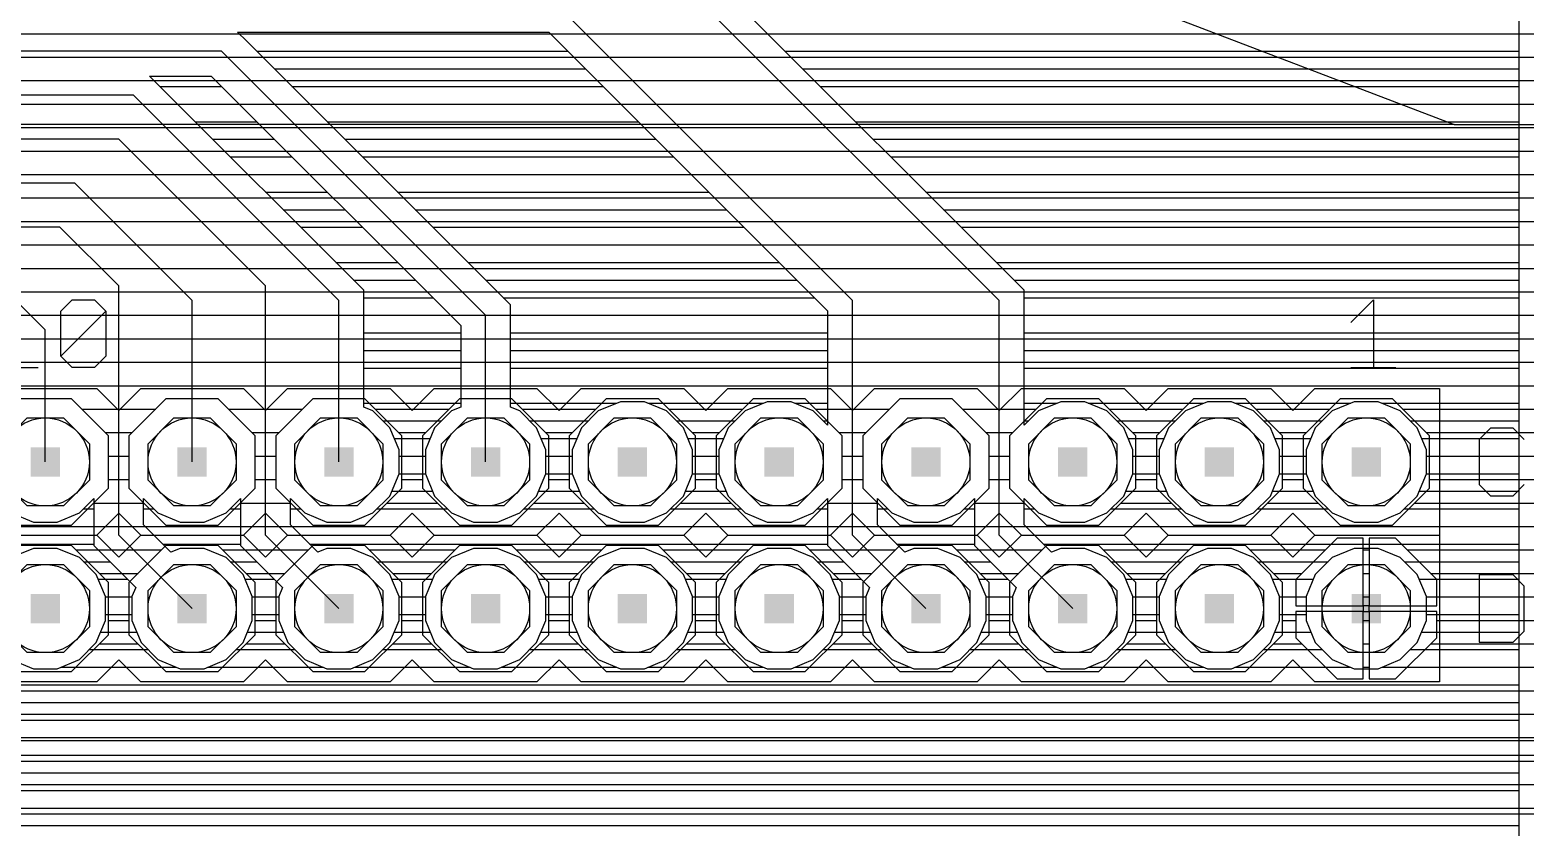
# Model space of a CAD drawing. Extents: x -0.45 to 6.54, y 0 to 7.98.
# Drawn here: x 2.85 to 3.868, y 5.891 to 6.435 of the extents above; entities that cross this region are included whole.
import ezdxf

# ---------------------------------------------------------------- set-up
doc = ezdxf.new("R2010")
doc.units = 0
for name, color, linetype in [('1', 22, 'CONTINUOUS'), ('16', 175, 'CONTINUOUS'), ('17', 4, 'CONTINUOUS'), ('2', 3, 'CONTINUOUS'), ('21', 253, 'CONTINUOUS'), ('51', 253, 'CONTINUOUS')]:
    doc.layers.add(name, color=color, linetype=linetype)

# ---------------------------------------------------------------- blocks, each defined once
blk = doc.blocks.new('RECT')
blk.add_solid([(-0.5, -0.5), (0.5, -0.5), (-0.5, 0.5), (0.5, 0.5)])
blk = doc.blocks.new('OCTAGONP')
blk.add_lwpolyline([(-0.5, -0.207107), (-0.5, 0.207107), (-0.207107, 0.5), (0.207107, 0.5), (0.5, 0.207107), (0.5, -0.207107), (0.207107, -0.5), (-0.207107, -0.5)], close=True)
blk = doc.blocks.new('ROUNDP')
blk.add_circle((0, 0), 0.5)

msp = doc.modelspace()

# ---------------------------------------------------------------- linework, layer by layer
at = {"layer": '1'}
for p, q in [((3.52, 6.484882), (3.82, 6.37)), ((3.82, 6.37), (2.11, 6.37)), ((3.82, 6.37), (4.02, 6.37)), ((1.998, 5.95), (4.09, 5.95)), ((1.988, 5.94), (4.1, 5.94)), ((1.968, 5.92), (4.12, 5.92)), ((1.948, 5.9), (4.14, 5.9))]:
    msp.add_line(p, q, dxfattribs=at)
at = {"layer": '16'}
for p, q in [((0.333, 6.432), (6.362, 6.432)), ((0.333, 6.416), (6.362, 6.416)), ((0.330269, 6.4), (6.362, 6.4)), ((0.325982, 6.384), (6.362, 6.384)), ((0.316747, 6.368), (6.362, 6.368)), ((0.303914, 6.352), (6.362, 6.352)), ((0.284012, 6.336), (6.362, 6.336)), ((0.018, 6.32), (6.362, 6.32)), ((0.018, 6.304), (6.362, 6.304)), ((0.018, 6.288), (6.362, 6.288)), ((0.018, 6.272), (6.362, 6.272)), ((0.018, 6.256), (6.362, 6.256)), ((0.018, 6.24), (6.362, 6.24)), ((0.985809, 6.224), (6.362, 6.224)), ((1.842305, 6.208), (6.362, 6.208)), ((1.8485, 6.192), (6.362, 6.192)), ((2.877811, 6.183), (2.842189, 6.183)), ((2.903, 6.157811), (2.877811, 6.183)), ((2.884811, 6.176), (2.935189, 6.176)), ((2.942189, 6.183), (2.917, 6.157811)), ((2.977811, 6.183), (2.942189, 6.183)), ((3.003, 6.157811), (2.977811, 6.183)), ((2.984811, 6.176), (3.035189, 6.176)), ((3.042189, 6.183), (3.017, 6.157811)), ((3.077811, 6.183), (3.042189, 6.183)), ((3.103, 6.157811), (3.077811, 6.183)), ((3.084811, 6.176), (3.135189, 6.176)), ((3.142189, 6.183), (3.117, 6.157811)), ((3.177811, 6.183), (3.142189, 6.183)), ((3.203, 6.157811), (3.177811, 6.183)), ((3.184811, 6.176), (3.235189, 6.176)), ((3.242189, 6.183), (3.217, 6.157811)), ((3.277811, 6.183), (3.242189, 6.183)), ((3.303, 6.157811), (3.277811, 6.183)), ((3.284811, 6.176), (3.335189, 6.176)), ((3.342189, 6.183), (3.317, 6.157811)), ((3.377811, 6.183), (3.342189, 6.183)), ((3.403, 6.157811), (3.377811, 6.183)), ((3.384811, 6.176), (3.435189, 6.176)), ((3.442189, 6.183), (3.417, 6.157811)), ((3.477811, 6.183), (3.442189, 6.183)), ((3.503, 6.157811), (3.477811, 6.183)), ((3.484811, 6.176), (3.535189, 6.176)), ((3.542189, 6.183), (3.517, 6.157811)), ((3.577811, 6.183), (3.542189, 6.183)), ((3.603, 6.157811), (3.577811, 6.183)), ((3.584811, 6.176), (3.635189, 6.176)), ((3.642189, 6.183), (3.617, 6.157811)), ((3.677811, 6.183), (3.642189, 6.183)), ((3.703, 6.157811), (3.677811, 6.183)), ((3.684811, 6.176), (3.735189, 6.176)), ((3.742189, 6.183), (3.717, 6.157811)), ((3.777811, 6.183), (3.742189, 6.183)), ((3.803, 6.157811), (3.777811, 6.183)), ((3.784811, 6.176), (5.335189, 6.176)), ((2.900811, 6.16), (2.919189, 6.16)), ((2.903, 6.122189), (2.903, 6.157811)), ((2.917, 6.157811), (2.917, 6.122189)), ((3.000811, 6.16), (3.019189, 6.16)), ((3.003, 6.122189), (3.003, 6.157811)), ((3.017, 6.157811), (3.017, 6.122189)), ((3.100811, 6.16), (3.119189, 6.16)), ((3.103, 6.122189), (3.103, 6.157811)), ((3.117, 6.157811), (3.117, 6.122189)), ((3.200811, 6.16), (3.219189, 6.16)), ((3.203, 6.122189), (3.203, 6.157811)), ((3.217, 6.157811), (3.217, 6.122189)), ((3.300811, 6.16), (3.319189, 6.16)), ((3.303, 6.122189), (3.303, 6.157811)), ((3.317, 6.157811), (3.317, 6.122189)), ((3.400811, 6.16), (3.419189, 6.16)), ((3.403, 6.122189), (3.403, 6.157811)), ((3.417, 6.157811), (3.417, 6.122189)), ((3.500811, 6.16), (3.519189, 6.16)), ((3.503, 6.122189), (3.503, 6.157811)), ((3.517, 6.157811), (3.517, 6.122189)), ((3.600811, 6.16), (3.619189, 6.16)), ((3.603, 6.122189), (3.603, 6.157811)), ((3.617, 6.157811), (3.617, 6.122189)), ((3.700811, 6.16), (3.719189, 6.16)), ((3.703, 6.122189), (3.703, 6.157811)), ((3.717, 6.157811), (3.717, 6.122189)), ((3.800811, 6.16), (5.319189, 6.16)), ((3.803, 6.122189), (3.803, 6.157811)), ((2.903, 6.144), (2.917, 6.144)), ((3.003, 6.144), (3.017, 6.144)), ((3.103, 6.144), (3.117, 6.144)), ((3.203, 6.144), (3.217, 6.144)), ((3.303, 6.144), (3.317, 6.144)), ((3.403, 6.144), (3.417, 6.144)), ((3.503, 6.144), (3.517, 6.144)), ((3.603, 6.144), (3.617, 6.144)), ((3.703, 6.144), (3.717, 6.144)), ((3.803, 6.144), (5.317, 6.144)), ((2.903, 6.128), (2.917, 6.128)), ((3.003, 6.128), (3.017, 6.128)), ((3.103, 6.128), (3.117, 6.128)), ((3.203, 6.128), (3.217, 6.128)), ((3.303, 6.128), (3.317, 6.128)), ((3.403, 6.128), (3.417, 6.128)), ((3.503, 6.128), (3.517, 6.128)), ((3.603, 6.128), (3.617, 6.128)), ((3.703, 6.128), (3.717, 6.128)), ((3.803, 6.128), (5.317, 6.128)), ((2.877811, 6.097), (2.903, 6.122189)), ((2.917, 6.122189), (2.942189, 6.097)), ((2.977811, 6.097), (3.003, 6.122189)), ((3.017, 6.122189), (3.042189, 6.097)), ((3.077811, 6.097), (3.103, 6.122189)), ((3.117, 6.122189), (3.142189, 6.097)), ((3.177811, 6.097), (3.203, 6.122189)), ((3.217, 6.122189), (3.242189, 6.097)), ((3.277811, 6.097), (3.303, 6.122189)), ((3.317, 6.122189), (3.342189, 6.097)), ((3.377811, 6.097), (3.403, 6.122189)), ((3.417, 6.122189), (3.442189, 6.097)), ((3.477811, 6.097), (3.503, 6.122189)), ((3.517, 6.122189), (3.542189, 6.097)), ((3.577811, 6.097), (3.603, 6.122189)), ((3.617, 6.122189), (3.642189, 6.097)), ((3.677811, 6.097), (3.703, 6.122189)), ((3.717, 6.122189), (3.742189, 6.097)), ((3.777811, 6.097), (3.803, 6.122189)), ((2.892811, 6.112), (2.927189, 6.112)), ((2.992811, 6.112), (3.027189, 6.112)), ((3.092811, 6.112), (3.127189, 6.112)), ((3.192811, 6.112), (3.227189, 6.112)), ((3.292811, 6.112), (3.327189, 6.112)), ((3.392811, 6.112), (3.427189, 6.112)), ((3.492811, 6.112), (3.527189, 6.112)), ((3.592811, 6.112), (3.627189, 6.112)), ((3.692811, 6.112), (3.727189, 6.112)), ((3.792811, 6.112), (5.327189, 6.112)), ((1.0829, 6.096), (6.362, 6.096)), ((2.842189, 6.097), (2.877811, 6.097)), ((2.942189, 6.097), (2.977811, 6.097)), ((3.042189, 6.097), (3.077811, 6.097)), ((3.142189, 6.097), (3.177811, 6.097)), ((3.242189, 6.097), (3.277811, 6.097)), ((3.342189, 6.097), (3.377811, 6.097)), ((3.442189, 6.097), (3.477811, 6.097)), ((3.542189, 6.097), (3.577811, 6.097)), ((3.642189, 6.097), (3.677811, 6.097)), ((3.742189, 6.097), (3.777811, 6.097)), ((2.877811, 6.083), (2.842189, 6.083)), ((2.903, 6.057811), (2.877811, 6.083)), ((2.942189, 6.083), (2.917, 6.057811)), ((2.977811, 6.083), (2.942189, 6.083)), ((3.003, 6.057811), (2.977811, 6.083)), ((3.042189, 6.083), (3.017, 6.057811)), ((3.077811, 6.083), (3.042189, 6.083)), ((3.103, 6.057811), (3.077811, 6.083)), ((3.142189, 6.083), (3.117, 6.057811)), ((3.177811, 6.083), (3.142189, 6.083)), ((3.203, 6.057811), (3.177811, 6.083)), ((3.242189, 6.083), (3.217, 6.057811)), ((3.277811, 6.083), (3.242189, 6.083)), ((3.303, 6.057811), (3.277811, 6.083)), ((3.342189, 6.083), (3.317, 6.057811)), ((3.377811, 6.083), (3.342189, 6.083)), ((3.403, 6.057811), (3.377811, 6.083)), ((3.442189, 6.083), (3.417, 6.057811)), ((3.477811, 6.083), (3.442189, 6.083)), ((3.503, 6.057811), (3.477811, 6.083)), ((3.542189, 6.083), (3.517, 6.057811)), ((3.577811, 6.083), (3.542189, 6.083)), ((3.603, 6.057811), (3.577811, 6.083)), ((3.642189, 6.083), (3.617, 6.057811)), ((3.677811, 6.083), (3.642189, 6.083)), ((3.703, 6.057811), (3.677811, 6.083)), ((3.740118, 6.088), (3.712, 6.059882)), ((3.758, 6.088), (3.740118, 6.088)), ((3.758, 6.042001), (3.758, 6.088)), ((3.762, 6.088), (3.762, 6.042001)), ((3.779882, 6.088), (3.762, 6.088)), ((3.808, 6.059882), (3.779882, 6.088)), ((2.880811, 6.08), (2.939189, 6.08)), ((2.980811, 6.08), (3.039189, 6.08)), ((3.080811, 6.08), (3.139189, 6.08)), ((3.180811, 6.08), (3.239189, 6.08)), ((3.280811, 6.08), (3.339189, 6.08)), ((3.380811, 6.08), (3.439189, 6.08)), ((3.480811, 6.08), (3.539189, 6.08)), ((3.580811, 6.08), (3.639189, 6.08)), ((3.680811, 6.08), (3.732118, 6.08)), ((3.758, 6.08), (3.762, 6.08)), ((3.787882, 6.08), (5.339189, 6.08)), ((2.896811, 6.064), (2.923189, 6.064)), ((2.996811, 6.064), (3.023189, 6.064)), ((3.096811, 6.064), (3.123189, 6.064)), ((3.196811, 6.064), (3.223189, 6.064)), ((3.296811, 6.064), (3.323189, 6.064)), ((3.396811, 6.064), (3.423189, 6.064)), ((3.496811, 6.064), (3.523189, 6.064)), ((3.596811, 6.064), (3.623189, 6.064)), ((3.696811, 6.064), (3.716118, 6.064)), ((3.758, 6.064), (3.762, 6.064)), ((3.803882, 6.064), (5.323189, 6.064)), ((2.903, 6.022189), (2.903, 6.057811)), ((2.917, 6.057811), (2.917, 6.022189)), ((3.003, 6.022189), (3.003, 6.057811)), ((3.017, 6.057811), (3.017, 6.022189)), ((3.103, 6.022189), (3.103, 6.057811)), ((3.117, 6.057811), (3.117, 6.022189)), ((3.203, 6.022189), (3.203, 6.057811)), ((3.217, 6.057811), (3.217, 6.022189)), ((3.303, 6.022189), (3.303, 6.057811)), ((3.317, 6.057811), (3.317, 6.022189)), ((3.403, 6.022189), (3.403, 6.057811)), ((3.417, 6.057811), (3.417, 6.022189)), ((3.503, 6.022189), (3.503, 6.057811)), ((3.517, 6.057811), (3.517, 6.022189)), ((3.603, 6.022189), (3.603, 6.057811)), ((3.617, 6.057811), (3.617, 6.022189)), ((3.703, 6.022189), (3.703, 6.057811)), ((3.712, 6.059882), (3.712, 6.042)), ((3.808, 6.042), (3.808, 6.059882)), ((2.903, 6.048), (2.917, 6.048)), ((3.003, 6.048), (3.017, 6.048)), ((3.103, 6.048), (3.117, 6.048)), ((3.203, 6.048), (3.217, 6.048)), ((3.303, 6.048), (3.317, 6.048)), ((3.403, 6.048), (3.417, 6.048)), ((3.503, 6.048), (3.517, 6.048)), ((3.603, 6.048), (3.617, 6.048)), ((3.703, 6.048), (3.712, 6.048)), ((3.712, 6.042), (3.757999, 6.042)), ((3.757999, 6.042), (3.757999, 6.038)), ((3.758, 6.048), (3.762, 6.048)), ((3.762, 6.042001), (3.758, 6.042001)), ((3.762001, 6.038), (3.762001, 6.042)), ((3.762001, 6.042), (3.808, 6.042)), ((3.808, 6.048), (5.317, 6.048)), ((2.903, 6.032), (2.917, 6.032)), ((3.003, 6.032), (3.017, 6.032)), ((3.103, 6.032), (3.117, 6.032)), ((3.203, 6.032), (3.217, 6.032)), ((3.303, 6.032), (3.317, 6.032)), ((3.403, 6.032), (3.417, 6.032)), ((3.503, 6.032), (3.517, 6.032)), ((3.603, 6.032), (3.617, 6.032)), ((3.703, 6.032), (3.712, 6.032)), ((3.757999, 6.038), (3.712, 6.038)), ((3.712, 6.038), (3.712, 6.020118)), ((3.758, 5.992), (3.758, 6.037999)), ((3.758, 6.037999), (3.762, 6.037999)), ((3.758, 6.032), (3.762, 6.032)), ((3.762, 6.037999), (3.762, 5.992)), ((3.808, 6.038), (3.762001, 6.038)), ((3.808, 6.020118), (3.808, 6.038)), ((3.808, 6.032), (5.317, 6.032)), ((2.877811, 5.997), (2.903, 6.022189)), ((2.917, 6.022189), (2.942189, 5.997)), ((2.977811, 5.997), (3.003, 6.022189)), ((3.017, 6.022189), (3.042189, 5.997)), ((3.077811, 5.997), (3.103, 6.022189)), ((3.117, 6.022189), (3.142189, 5.997)), ((3.177811, 5.997), (3.203, 6.022189)), ((3.217, 6.022189), (3.242189, 5.997)), ((3.277811, 5.997), (3.303, 6.022189)), ((3.317, 6.022189), (3.342189, 5.997)), ((3.377811, 5.997), (3.403, 6.022189)), ((3.417, 6.022189), (3.442189, 5.997)), ((3.477811, 5.997), (3.503, 6.022189)), ((3.517, 6.022189), (3.542189, 5.997)), ((3.577811, 5.997), (3.603, 6.022189)), ((3.617, 6.022189), (3.642189, 5.997)), ((3.677811, 5.997), (3.703, 6.022189)), ((2.896811, 6.016), (2.923189, 6.016)), ((2.996811, 6.016), (3.023189, 6.016)), ((3.096811, 6.016), (3.123189, 6.016)), ((3.196811, 6.016), (3.223189, 6.016)), ((3.296811, 6.016), (3.323189, 6.016)), ((3.396811, 6.016), (3.423189, 6.016)), ((3.496811, 6.016), (3.523189, 6.016)), ((3.596811, 6.016), (3.623189, 6.016)), ((3.696811, 6.016), (3.716118, 6.016)), ((3.712, 6.020118), (3.740118, 5.992)), ((3.758, 6.016), (3.762, 6.016)), ((3.779882, 5.992), (3.808, 6.020118)), ((3.803882, 6.016), (5.323189, 6.016)), ((2.842189, 5.997), (2.877811, 5.997)), ((2.880811, 6), (2.939189, 6)), ((2.942189, 5.997), (2.977811, 5.997)), ((2.980811, 6), (3.039189, 6)), ((3.042189, 5.997), (3.077811, 5.997)), ((3.080811, 6), (3.139189, 6)), ((3.142189, 5.997), (3.177811, 5.997)), ((3.180811, 6), (3.239189, 6)), ((3.242189, 5.997), (3.277811, 5.997)), ((3.280811, 6), (3.339189, 6)), ((3.342189, 5.997), (3.377811, 5.997)), ((3.380811, 6), (3.439189, 6)), ((3.442189, 5.997), (3.477811, 5.997)), ((3.480811, 6), (3.539189, 6)), ((3.542189, 5.997), (3.577811, 5.997)), ((3.580811, 6), (3.639189, 6)), ((3.642189, 5.997), (3.677811, 5.997)), ((3.680811, 6), (3.732118, 6)), ((3.740118, 5.992), (3.758, 5.992)), ((3.758, 6), (3.762, 6)), ((3.762, 5.992), (3.779882, 5.992)), ((3.787882, 6), (5.339189, 6)), ((0.018, 5.984), (6.362, 5.984)), ((0.018, 5.968), (6.362, 5.968)), ((0.018, 5.952), (6.362, 5.952)), ((0.018, 5.936), (6.362, 5.936)), ((0.018, 5.92), (6.362, 5.92)), ((0.018, 5.904), (6.362, 5.904))]:
    msp.add_line(p, q, dxfattribs=at)
at = {"layer": '2'}
for p, q in [((3.864, 7.59923), (3.864, 4.760769)), ((3.51, 6.25), (3.28, 6.48)), ((3.527, 6.257042), (3.297, 6.487042)), ((3.41, 6.25), (3.21, 6.45)), ((2.997, 6.427042), (2.991041, 6.433)), ((2.991041, 6.433), (3.202958, 6.433)), ((2.992041, 6.432), (3.203958, 6.432)), ((3.202958, 6.433), (3.393, 6.242958)), ((3.352041, 6.432), (3.864, 6.432)), ((2.98, 6.42), (1.42, 6.42)), ((3.16, 6.24), (2.98, 6.42)), ((3.177, 6.247042), (2.997, 6.427042)), ((3.004041, 6.42), (3.215958, 6.42)), ((3.364041, 6.42), (3.864, 6.42)), ((3.016041, 6.408), (3.227958, 6.408)), ((3.376041, 6.408), (3.864, 6.408)), ((2.937, 6.397042), (2.931041, 6.403)), ((2.931041, 6.403), (2.972958, 6.403)), ((2.972958, 6.403), (3.143, 6.232958)), ((2.92, 6.39), (1.44, 6.39)), ((3.06, 6.25), (2.92, 6.39)), ((3.077, 6.257042), (2.937, 6.397042)), ((2.938041, 6.396), (2.979958, 6.396)), ((3.028041, 6.396), (3.239958, 6.396)), ((3.388041, 6.396), (3.864, 6.396)), ((2.950041, 6.384), (2.991958, 6.384)), ((3.040041, 6.384), (3.251958, 6.384)), ((3.400041, 6.384), (3.864, 6.384)), ((2.962041, 6.372), (3.003958, 6.372)), ((3.052041, 6.372), (3.263958, 6.372)), ((3.412041, 6.372), (3.864, 6.372)), ((2.91, 6.36), (1.46, 6.36)), ((3.01, 6.26), (2.91, 6.36)), ((2.974041, 6.36), (3.015958, 6.36)), ((3.064041, 6.36), (3.275958, 6.36)), ((3.424041, 6.36), (3.864, 6.36)), ((2.986041, 6.348), (3.027958, 6.348)), ((3.076041, 6.348), (3.287958, 6.348)), ((3.436041, 6.348), (3.864, 6.348)), ((2.88, 6.33), (1.48, 6.33)), ((2.96, 6.25), (2.88, 6.33)), ((2.998041, 6.336), (3.039958, 6.336)), ((3.088041, 6.336), (3.299958, 6.336)), ((3.448041, 6.336), (3.864, 6.336)), ((3.010041, 6.324), (3.051958, 6.324)), ((3.100041, 6.324), (3.311958, 6.324)), ((3.460041, 6.324), (3.864, 6.324)), ((3.022041, 6.312), (3.063958, 6.312)), ((3.112041, 6.312), (3.323958, 6.312)), ((3.472041, 6.312), (3.864, 6.312)), ((2.87, 6.3), (1.49, 6.3)), ((2.91, 6.26), (2.87, 6.3)), ((3.034041, 6.3), (3.075958, 6.3)), ((3.124041, 6.3), (3.335958, 6.3)), ((3.484041, 6.3), (3.864, 6.3)), ((3.046041, 6.288), (3.087958, 6.288)), ((3.136041, 6.288), (3.347958, 6.288)), ((3.496041, 6.288), (3.864, 6.288)), ((3.058041, 6.276), (3.099958, 6.276)), ((3.148041, 6.276), (3.359958, 6.276)), ((3.508041, 6.276), (3.864, 6.276)), ((2.86, 6.23), (2.82, 6.27)), ((2.91, 6.09), (2.91, 6.26)), ((3.01, 6.09), (3.01, 6.26)), ((3.070041, 6.264), (3.111958, 6.264)), ((3.077, 6.177336), (3.077, 6.257042)), ((3.160041, 6.264), (3.371958, 6.264)), ((3.520041, 6.264), (3.864, 6.264)), ((3.527, 6.164982), (3.527, 6.257042)), ((2.96, 6.14), (2.96, 6.25)), ((3.06, 6.14), (3.06, 6.25)), ((3.077, 6.252), (3.123958, 6.252)), ((3.172041, 6.252), (3.383958, 6.252)), ((3.177, 6.177336), (3.177, 6.247042)), ((3.41, 6.09), (3.41, 6.25)), ((3.51, 6.09), (3.51, 6.25)), ((3.527, 6.252), (3.864, 6.252)), ((3.077, 6.24), (3.135958, 6.24)), ((3.16, 6.14), (3.16, 6.24)), ((3.177, 6.24), (3.393, 6.24)), ((3.393, 6.242958), (3.393, 6.164982)), ((3.527, 6.24), (3.864, 6.24)), ((2.86, 6.14), (2.86, 6.23)), ((3.077, 6.228), (3.143, 6.228)), ((3.143, 6.232958), (3.143, 6.177336)), ((3.177, 6.228), (3.393, 6.228)), ((3.527, 6.228), (3.864, 6.228)), ((3.077, 6.216), (3.143, 6.216)), ((3.177, 6.216), (3.393, 6.216)), ((3.527, 6.216), (3.864, 6.216)), ((3.077, 6.204), (3.143, 6.204)), ((3.177, 6.204), (3.393, 6.204)), ((3.527, 6.204), (3.864, 6.204)), ((3.077, 6.192), (3.143, 6.192)), ((3.177, 6.192), (3.393, 6.192)), ((3.527, 6.192), (3.864, 6.192)), ((3.077, 6.18), (3.143, 6.18)), ((3.083225, 6.174758), (3.077, 6.177336)), ((3.094758, 6.163225), (3.083225, 6.174758)), ((3.136775, 6.174758), (3.125242, 6.163225)), ((3.143, 6.177336), (3.136775, 6.174758)), ((3.177, 6.18), (3.249431, 6.18)), ((3.183225, 6.174758), (3.177, 6.177336)), ((3.194758, 6.163225), (3.183225, 6.174758)), ((3.236775, 6.174758), (3.225242, 6.163225)), ((3.251844, 6.181), (3.236775, 6.174758)), ((3.268155, 6.181), (3.251844, 6.181)), ((3.283225, 6.174758), (3.268155, 6.181)), ((3.270569, 6.18), (3.349431, 6.18)), ((3.294758, 6.163225), (3.283225, 6.174758)), ((3.336775, 6.174758), (3.325242, 6.163225)), ((3.351844, 6.181), (3.336775, 6.174758)), ((3.368155, 6.181), (3.351844, 6.181)), ((3.383225, 6.174758), (3.368155, 6.181)), ((3.370569, 6.18), (3.393, 6.18)), ((3.393, 6.164982), (3.383225, 6.174758)), ((3.527, 6.18), (3.549431, 6.18)), ((3.536775, 6.174758), (3.527, 6.164982)), ((3.551844, 6.181), (3.536775, 6.174758)), ((3.568155, 6.181), (3.551844, 6.181)), ((3.583225, 6.174758), (3.568155, 6.181)), ((3.570569, 6.18), (3.649431, 6.18)), ((3.594758, 6.163225), (3.583225, 6.174758)), ((3.636775, 6.174758), (3.625242, 6.163225)), ((3.651844, 6.181), (3.636775, 6.174758)), ((3.668155, 6.181), (3.651844, 6.181)), ((3.683225, 6.174758), (3.668155, 6.181)), ((3.670569, 6.18), (3.749431, 6.18)), ((3.694758, 6.163225), (3.683225, 6.174758)), ((3.736775, 6.174758), (3.725242, 6.163225)), ((3.751844, 6.181), (3.736775, 6.174758)), ((3.768155, 6.181), (3.751844, 6.181)), ((3.783225, 6.174758), (3.768155, 6.181)), ((3.770569, 6.18), (3.864, 6.18)), ((3.794758, 6.163225), (3.783225, 6.174758)), ((3.089983, 6.168), (3.130017, 6.168)), ((3.189983, 6.168), (3.230017, 6.168)), ((3.289983, 6.168), (3.330017, 6.168)), ((3.389983, 6.168), (3.393, 6.168)), ((3.527, 6.168), (3.530017, 6.168)), ((3.589983, 6.168), (3.630017, 6.168)), ((3.689983, 6.168), (3.730017, 6.168)), ((3.789983, 6.168), (3.864, 6.168)), ((3.101, 6.148155), (3.094758, 6.163225)), ((3.097751, 6.156), (3.122249, 6.156)), ((3.125242, 6.163225), (3.119, 6.148155)), ((3.201, 6.148155), (3.194758, 6.163225)), ((3.197751, 6.156), (3.222249, 6.156)), ((3.225242, 6.163225), (3.219, 6.148155)), ((3.301, 6.148155), (3.294758, 6.163225)), ((3.297751, 6.156), (3.322249, 6.156)), ((3.325242, 6.163225), (3.319, 6.148155)), ((3.601, 6.148155), (3.594758, 6.163225)), ((3.597751, 6.156), (3.622249, 6.156)), ((3.625242, 6.163225), (3.619, 6.148155)), ((3.701, 6.148155), (3.694758, 6.163225)), ((3.697751, 6.156), (3.722249, 6.156)), ((3.725242, 6.163225), (3.719, 6.148155)), ((3.801, 6.148155), (3.794758, 6.163225)), ((3.797751, 6.156), (3.864, 6.156)), ((3.101, 6.131844), (3.101, 6.148155)), ((3.101, 6.144), (3.119, 6.144)), ((3.119, 6.148155), (3.119, 6.131844)), ((3.201, 6.131844), (3.201, 6.148155)), ((3.201, 6.144), (3.219, 6.144)), ((3.219, 6.148155), (3.219, 6.131844)), ((3.301, 6.131844), (3.301, 6.148155)), ((3.301, 6.144), (3.319, 6.144)), ((3.319, 6.148155), (3.319, 6.131844)), ((3.601, 6.131844), (3.601, 6.148155)), ((3.601, 6.144), (3.619, 6.144)), ((3.619, 6.148155), (3.619, 6.131844)), ((3.701, 6.131844), (3.701, 6.148155)), ((3.701, 6.144), (3.719, 6.144)), ((3.719, 6.148155), (3.719, 6.131844)), ((3.801, 6.131844), (3.801, 6.148155)), ((3.801, 6.144), (3.864, 6.144)), ((3.094758, 6.116775), (3.101, 6.131844)), ((3.101, 6.132), (3.119, 6.132)), ((3.119, 6.131844), (3.125242, 6.116775)), ((3.194758, 6.116775), (3.201, 6.131844)), ((3.201, 6.132), (3.219, 6.132)), ((3.219, 6.131844), (3.225242, 6.116775)), ((3.294758, 6.116775), (3.301, 6.131844)), ((3.301, 6.132), (3.319, 6.132)), ((3.319, 6.131844), (3.325242, 6.116775)), ((3.594758, 6.116775), (3.601, 6.131844)), ((3.601, 6.132), (3.619, 6.132)), ((3.619, 6.131844), (3.625242, 6.116775)), ((3.694758, 6.116775), (3.701, 6.131844)), ((3.701, 6.132), (3.719, 6.132)), ((3.719, 6.131844), (3.725242, 6.116775)), ((3.794758, 6.116775), (3.801, 6.131844)), ((3.801, 6.132), (3.864, 6.132)), ((2.883225, 6.105242), (2.893, 6.115017)), ((2.893, 6.115017), (2.893, 6.082958)), ((2.927, 6.097042), (2.927, 6.115017)), ((2.927, 6.115017), (2.936775, 6.105242)), ((2.983225, 6.105242), (2.993, 6.115017)), ((2.993, 6.115017), (2.993, 6.082958)), ((3.027, 6.097042), (3.027, 6.115017)), ((3.027, 6.115017), (3.036775, 6.105242)), ((3.083225, 6.105242), (3.094758, 6.116775)), ((3.096094, 6.12), (3.123906, 6.12)), ((3.125242, 6.116775), (3.136775, 6.105242)), ((3.183225, 6.105242), (3.194758, 6.116775)), ((3.196094, 6.12), (3.223906, 6.12)), ((3.225242, 6.116775), (3.236775, 6.105242)), ((3.283225, 6.105242), (3.294758, 6.116775)), ((3.296094, 6.12), (3.323906, 6.12)), ((3.325242, 6.116775), (3.336775, 6.105242)), ((3.383225, 6.105242), (3.393, 6.115017)), ((3.393, 6.115017), (3.393, 6.082958)), ((3.427, 6.097042), (3.427, 6.115017)), ((3.427, 6.115017), (3.436775, 6.105242)), ((3.483225, 6.105242), (3.493, 6.115017)), ((3.493, 6.115017), (3.493, 6.082958)), ((3.527, 6.097042), (3.527, 6.115017)), ((3.527, 6.115017), (3.536775, 6.105242)), ((3.583225, 6.105242), (3.594758, 6.116775)), ((3.596094, 6.12), (3.623906, 6.12)), ((3.625242, 6.116775), (3.636775, 6.105242)), ((3.683225, 6.105242), (3.694758, 6.116775)), ((3.696094, 6.12), (3.723906, 6.12)), ((3.725242, 6.116775), (3.736775, 6.105242)), ((3.783225, 6.105242), (3.794758, 6.116775)), ((3.796094, 6.12), (3.864, 6.12)), ((2.836775, 6.105242), (2.851844, 6.099)), ((2.868155, 6.099), (2.883225, 6.105242)), ((2.885983, 6.108), (2.893, 6.108)), ((2.927, 6.108), (2.934017, 6.108)), ((2.936775, 6.105242), (2.951844, 6.099)), ((2.968155, 6.099), (2.983225, 6.105242)), ((2.985983, 6.108), (2.993, 6.108)), ((3.027, 6.108), (3.034017, 6.108)), ((3.036775, 6.105242), (3.051844, 6.099)), ((3.068155, 6.099), (3.083225, 6.105242)), ((3.085983, 6.108), (3.134017, 6.108)), ((3.136775, 6.105242), (3.151844, 6.099)), ((3.168155, 6.099), (3.183225, 6.105242)), ((3.185983, 6.108), (3.234017, 6.108)), ((3.236775, 6.105242), (3.251844, 6.099)), ((3.268155, 6.099), (3.283225, 6.105242)), ((3.285983, 6.108), (3.334017, 6.108)), ((3.336775, 6.105242), (3.351844, 6.099)), ((3.368155, 6.099), (3.383225, 6.105242)), ((3.385983, 6.108), (3.393, 6.108)), ((3.427, 6.108), (3.434017, 6.108)), ((3.436775, 6.105242), (3.451844, 6.099)), ((3.468155, 6.099), (3.483225, 6.105242)), ((3.485983, 6.108), (3.493, 6.108)), ((3.527, 6.108), (3.534017, 6.108)), ((3.536775, 6.105242), (3.551844, 6.099)), ((3.568155, 6.099), (3.583225, 6.105242)), ((3.585983, 6.108), (3.634017, 6.108)), ((3.636775, 6.105242), (3.651844, 6.099)), ((3.668155, 6.099), (3.683225, 6.105242)), ((3.685983, 6.108), (3.734017, 6.108)), ((3.736775, 6.105242), (3.751844, 6.099)), ((3.768155, 6.099), (3.783225, 6.105242)), ((3.785983, 6.108), (3.864, 6.108)), ((1.477, 6.096), (2.893, 6.096)), ((2.851844, 6.099), (2.868155, 6.099)), ((2.94562, 6.078422), (2.927, 6.097042)), ((2.928041, 6.096), (2.993, 6.096)), ((2.951844, 6.099), (2.968155, 6.099)), ((3.04562, 6.078422), (3.027, 6.097042)), ((3.028041, 6.096), (3.393, 6.096)), ((3.051844, 6.099), (3.068155, 6.099)), ((3.151844, 6.099), (3.168155, 6.099)), ((3.251844, 6.099), (3.268155, 6.099)), ((3.351844, 6.099), (3.368155, 6.099)), ((3.44562, 6.078422), (3.427, 6.097042)), ((3.428041, 6.096), (3.493, 6.096)), ((3.451844, 6.099), (3.468155, 6.099)), ((3.54562, 6.078422), (3.527, 6.097042)), ((3.528041, 6.096), (3.864, 6.096)), ((3.551844, 6.099), (3.568155, 6.099)), ((3.651844, 6.099), (3.668155, 6.099)), ((3.751844, 6.099), (3.768155, 6.099)), ((1.477, 6.084), (2.893, 6.084)), ((2.893, 6.082958), (2.902958, 6.073)), ((2.96, 6.04), (2.91, 6.09)), ((2.940041, 6.084), (2.993, 6.084)), ((2.993, 6.082958), (3.002958, 6.073)), ((3.06, 6.04), (3.01, 6.09)), ((3.040041, 6.084), (3.393, 6.084)), ((3.393, 6.082958), (3.402958, 6.073)), ((3.46, 6.04), (3.41, 6.09)), ((3.440041, 6.084), (3.493, 6.084)), ((3.493, 6.082958), (3.502958, 6.073)), ((3.56, 6.04), (3.51, 6.09)), ((3.540041, 6.084), (3.864, 6.084)), ((2.851844, 6.081), (2.836775, 6.074758)), ((2.868155, 6.081), (2.851844, 6.081)), ((2.883225, 6.074758), (2.868155, 6.081)), ((2.894758, 6.063225), (2.883225, 6.074758)), ((2.885983, 6.072), (2.903958, 6.072)), ((2.902958, 6.073), (2.921578, 6.05438)), ((2.951844, 6.081), (2.94562, 6.078422)), ((2.968155, 6.081), (2.951844, 6.081)), ((2.983225, 6.074758), (2.968155, 6.081)), ((2.994758, 6.063225), (2.983225, 6.074758)), ((2.985983, 6.072), (3.003958, 6.072)), ((3.002958, 6.073), (3.021578, 6.05438)), ((3.051844, 6.081), (3.04562, 6.078422)), ((3.068155, 6.081), (3.051844, 6.081)), ((3.083225, 6.074758), (3.068155, 6.081)), ((3.094758, 6.063225), (3.083225, 6.074758)), ((3.085983, 6.072), (3.134017, 6.072)), ((3.136775, 6.074758), (3.125242, 6.063225)), ((3.151844, 6.081), (3.136775, 6.074758)), ((3.168155, 6.081), (3.151844, 6.081)), ((3.183225, 6.074758), (3.168155, 6.081)), ((3.194758, 6.063225), (3.183225, 6.074758)), ((3.185983, 6.072), (3.234017, 6.072)), ((3.236775, 6.074758), (3.225242, 6.063225)), ((3.251844, 6.081), (3.236775, 6.074758)), ((3.268155, 6.081), (3.251844, 6.081)), ((3.283225, 6.074758), (3.268155, 6.081)), ((3.294758, 6.063225), (3.283225, 6.074758)), ((3.285983, 6.072), (3.334017, 6.072)), ((3.336775, 6.074758), (3.325242, 6.063225)), ((3.351844, 6.081), (3.336775, 6.074758)), ((3.368155, 6.081), (3.351844, 6.081)), ((3.383225, 6.074758), (3.368155, 6.081)), ((3.394758, 6.063225), (3.383225, 6.074758)), ((3.385983, 6.072), (3.403958, 6.072)), ((3.402958, 6.073), (3.421578, 6.05438)), ((3.451844, 6.081), (3.44562, 6.078422)), ((3.468155, 6.081), (3.451844, 6.081)), ((3.483225, 6.074758), (3.468155, 6.081)), ((3.494758, 6.063225), (3.483225, 6.074758)), ((3.485983, 6.072), (3.503958, 6.072)), ((3.502958, 6.073), (3.521578, 6.05438)), ((3.551844, 6.081), (3.54562, 6.078422)), ((3.568155, 6.081), (3.551844, 6.081)), ((3.583225, 6.074758), (3.568155, 6.081)), ((3.594758, 6.063225), (3.583225, 6.074758)), ((3.585983, 6.072), (3.634017, 6.072)), ((3.636775, 6.074758), (3.625242, 6.063225)), ((3.651844, 6.081), (3.636775, 6.074758)), ((3.668155, 6.081), (3.651844, 6.081)), ((3.683225, 6.074758), (3.668155, 6.081)), ((3.694758, 6.063225), (3.683225, 6.074758)), ((3.685983, 6.072), (3.734017, 6.072)), ((3.736775, 6.074758), (3.725242, 6.063225)), ((3.751844, 6.081), (3.736775, 6.074758)), ((3.768155, 6.081), (3.751844, 6.081)), ((3.783225, 6.074758), (3.768155, 6.081)), ((3.794758, 6.063225), (3.783225, 6.074758)), ((3.785983, 6.072), (3.864, 6.072)), ((2.901, 6.048155), (2.894758, 6.063225)), ((3.001, 6.048155), (2.994758, 6.063225)), ((3.101, 6.048155), (3.094758, 6.063225)), ((3.125242, 6.063225), (3.119, 6.048155)), ((3.201, 6.048155), (3.194758, 6.063225)), ((3.225242, 6.063225), (3.219, 6.048155)), ((3.301, 6.048155), (3.294758, 6.063225)), ((3.325242, 6.063225), (3.319, 6.048155)), ((3.401, 6.048155), (3.394758, 6.063225)), ((3.501, 6.048155), (3.494758, 6.063225)), ((3.601, 6.048155), (3.594758, 6.063225)), ((3.625242, 6.063225), (3.619, 6.048155)), ((3.701, 6.048155), (3.694758, 6.063225)), ((3.725242, 6.063225), (3.719, 6.048155)), ((3.801, 6.048155), (3.794758, 6.063225)), ((2.896094, 6.06), (2.915958, 6.06)), ((2.921578, 6.05438), (2.919, 6.048155)), ((2.996094, 6.06), (3.015958, 6.06)), ((3.021578, 6.05438), (3.019, 6.048155)), ((3.096094, 6.06), (3.123906, 6.06)), ((3.196094, 6.06), (3.223906, 6.06)), ((3.296094, 6.06), (3.323906, 6.06)), ((3.396094, 6.06), (3.415958, 6.06)), ((3.421578, 6.05438), (3.419, 6.048155)), ((3.496094, 6.06), (3.515958, 6.06)), ((3.521578, 6.05438), (3.519, 6.048155)), ((3.596094, 6.06), (3.623906, 6.06)), ((3.696094, 6.06), (3.723906, 6.06)), ((3.796094, 6.06), (3.864, 6.06)), ((2.901, 6.031844), (2.901, 6.048155)), ((2.901, 6.048), (2.919, 6.048)), ((2.919, 6.048155), (2.919, 6.031844)), ((3.001, 6.031844), (3.001, 6.048155)), ((3.001, 6.048), (3.019, 6.048)), ((3.019, 6.048155), (3.019, 6.031844)), ((3.101, 6.031844), (3.101, 6.048155)), ((3.101, 6.048), (3.119, 6.048)), ((3.119, 6.048155), (3.119, 6.031844)), ((3.201, 6.031844), (3.201, 6.048155)), ((3.201, 6.048), (3.219, 6.048)), ((3.219, 6.048155), (3.219, 6.031844)), ((3.301, 6.031844), (3.301, 6.048155)), ((3.301, 6.048), (3.319, 6.048)), ((3.319, 6.048155), (3.319, 6.031844)), ((3.401, 6.031844), (3.401, 6.048155)), ((3.401, 6.048), (3.419, 6.048)), ((3.419, 6.048155), (3.419, 6.031844)), ((3.501, 6.031844), (3.501, 6.048155)), ((3.501, 6.048), (3.519, 6.048)), ((3.519, 6.048155), (3.519, 6.031844)), ((3.601, 6.031844), (3.601, 6.048155)), ((3.601, 6.048), (3.619, 6.048)), ((3.619, 6.048155), (3.619, 6.031844)), ((3.701, 6.031844), (3.701, 6.048155)), ((3.701, 6.048), (3.719, 6.048)), ((3.719, 6.048155), (3.719, 6.031844)), ((3.801, 6.031844), (3.801, 6.048155)), ((3.801, 6.048), (3.864, 6.048)), ((2.894758, 6.016775), (2.901, 6.031844)), ((2.901, 6.036), (2.919, 6.036)), ((2.919, 6.031844), (2.925242, 6.016775)), ((2.994758, 6.016775), (3.001, 6.031844)), ((3.001, 6.036), (3.019, 6.036)), ((3.019, 6.031844), (3.025242, 6.016775)), ((3.094758, 6.016775), (3.101, 6.031844)), ((3.101, 6.036), (3.119, 6.036)), ((3.119, 6.031844), (3.125242, 6.016775)), ((3.194758, 6.016775), (3.201, 6.031844)), ((3.201, 6.036), (3.219, 6.036)), ((3.219, 6.031844), (3.225242, 6.016775)), ((3.294758, 6.016775), (3.301, 6.031844)), ((3.301, 6.036), (3.319, 6.036)), ((3.319, 6.031844), (3.325242, 6.016775)), ((3.394758, 6.016775), (3.401, 6.031844)), ((3.401, 6.036), (3.419, 6.036)), ((3.419, 6.031844), (3.425242, 6.016775)), ((3.494758, 6.016775), (3.501, 6.031844)), ((3.501, 6.036), (3.519, 6.036)), ((3.519, 6.031844), (3.525242, 6.016775)), ((3.594758, 6.016775), (3.601, 6.031844)), ((3.601, 6.036), (3.619, 6.036)), ((3.619, 6.031844), (3.625242, 6.016775)), ((3.694758, 6.016775), (3.701, 6.031844)), ((3.701, 6.036), (3.719, 6.036)), ((3.719, 6.031844), (3.725242, 6.016775)), ((3.794758, 6.016775), (3.801, 6.031844)), ((3.801, 6.036), (3.864, 6.036)), ((2.89775, 6.024), (2.922249, 6.024)), ((2.99775, 6.024), (3.022249, 6.024)), ((3.09775, 6.024), (3.122249, 6.024)), ((3.19775, 6.024), (3.222249, 6.024)), ((3.29775, 6.024), (3.322249, 6.024)), ((3.39775, 6.024), (3.422249, 6.024)), ((3.49775, 6.024), (3.522249, 6.024)), ((3.59775, 6.024), (3.622249, 6.024)), ((3.69775, 6.024), (3.722249, 6.024)), ((3.79775, 6.024), (3.864, 6.024)), ((2.883225, 6.005242), (2.894758, 6.016775)), ((2.889983, 6.012), (2.930017, 6.012)), ((2.925242, 6.016775), (2.936775, 6.005242)), ((2.983225, 6.005242), (2.994758, 6.016775)), ((2.989983, 6.012), (3.030017, 6.012)), ((3.025242, 6.016775), (3.036775, 6.005242)), ((3.083225, 6.005242), (3.094758, 6.016775)), ((3.089983, 6.012), (3.130017, 6.012)), ((3.125242, 6.016775), (3.136775, 6.005242)), ((3.183225, 6.005242), (3.194758, 6.016775)), ((3.189983, 6.012), (3.230017, 6.012)), ((3.225242, 6.016775), (3.236775, 6.005242)), ((3.283225, 6.005242), (3.294758, 6.016775)), ((3.289983, 6.012), (3.330017, 6.012)), ((3.325242, 6.016775), (3.336775, 6.005242)), ((3.383225, 6.005242), (3.394758, 6.016775)), ((3.389983, 6.012), (3.430017, 6.012)), ((3.425242, 6.016775), (3.436775, 6.005242)), ((3.483225, 6.005242), (3.494758, 6.016775)), ((3.489983, 6.012), (3.530017, 6.012)), ((3.525242, 6.016775), (3.536775, 6.005242)), ((3.583225, 6.005242), (3.594758, 6.016775)), ((3.589983, 6.012), (3.630017, 6.012)), ((3.625242, 6.016775), (3.636775, 6.005242)), ((3.683225, 6.005242), (3.694758, 6.016775)), ((3.689983, 6.012), (3.730017, 6.012)), ((3.725242, 6.016775), (3.736775, 6.005242)), ((3.783225, 6.005242), (3.794758, 6.016775)), ((3.789983, 6.012), (3.864, 6.012)), ((2.836775, 6.005242), (2.851844, 5.999)), ((2.868155, 5.999), (2.883225, 6.005242)), ((2.936775, 6.005242), (2.951844, 5.999)), ((2.968155, 5.999), (2.983225, 6.005242)), ((3.036775, 6.005242), (3.051844, 5.999)), ((3.068155, 5.999), (3.083225, 6.005242)), ((3.136775, 6.005242), (3.151844, 5.999)), ((3.168155, 5.999), (3.183225, 6.005242)), ((3.236775, 6.005242), (3.251844, 5.999)), ((3.268155, 5.999), (3.283225, 6.005242)), ((3.336775, 6.005242), (3.351844, 5.999)), ((3.368155, 5.999), (3.383225, 6.005242)), ((3.436775, 6.005242), (3.451844, 5.999)), ((3.468155, 5.999), (3.483225, 6.005242)), ((3.536775, 6.005242), (3.551844, 5.999)), ((3.568155, 5.999), (3.583225, 6.005242)), ((3.636775, 6.005242), (3.651844, 5.999)), ((3.668155, 5.999), (3.683225, 6.005242)), ((3.736775, 6.005242), (3.751844, 5.999)), ((3.768155, 5.999), (3.783225, 6.005242)), ((2.851844, 5.999), (2.868155, 5.999)), ((2.87057, 6), (2.94943, 6)), ((2.951844, 5.999), (2.968155, 5.999)), ((2.97057, 6), (3.04943, 6)), ((3.051844, 5.999), (3.068155, 5.999)), ((3.07057, 6), (3.14943, 6)), ((3.151844, 5.999), (3.168155, 5.999)), ((3.17057, 6), (3.24943, 6)), ((3.251844, 5.999), (3.268155, 5.999)), ((3.27057, 6), (3.34943, 6)), ((3.351844, 5.999), (3.368155, 5.999)), ((3.37057, 6), (3.44943, 6)), ((3.451844, 5.999), (3.468155, 5.999)), ((3.47057, 6), (3.54943, 6)), ((3.551844, 5.999), (3.568155, 5.999)), ((3.57057, 6), (3.64943, 6)), ((3.651844, 5.999), (3.668155, 5.999)), ((3.67057, 6), (3.74943, 6)), ((3.751844, 5.999), (3.768155, 5.999)), ((3.77057, 6), (3.864, 6)), ((1.477, 5.988), (3.864, 5.988)), ((1.945477, 5.976), (3.864, 5.976)), ((1.954541, 5.964), (3.864, 5.964)), ((1.9565, 5.952), (3.864, 5.952)), ((1.952884, 5.94), (3.864, 5.94)), ((1.936478, 5.928), (3.864, 5.928)), ((1.477, 5.916), (3.864, 5.916)), ((1.477, 5.904), (3.864, 5.904)), ((1.477, 5.892), (3.864, 5.892))]:
    msp.add_line(p, q, dxfattribs=at)
at = {"layer": '21'}
for p, q in [((2.870539, 6.242866), (2.878212, 6.250539)), ((2.878212, 6.250539), (2.893559, 6.250539)), ((2.893559, 6.250539), (2.901232, 6.242866)), ((3.7495, 6.235193), (3.764846, 6.250539)), ((3.764846, 6.250539), (3.764846, 6.2045)), ((2.870539, 6.212173), (2.870539, 6.242866)), ((2.870539, 6.212173), (2.901232, 6.242866)), ((2.901232, 6.242866), (2.901232, 6.212173)), ((2.8245, 6.2045), (2.855193, 6.2045)), ((2.878212, 6.2045), (2.870539, 6.212173)), ((2.893559, 6.2045), (2.878212, 6.2045)), ((2.901232, 6.212173), (2.893559, 6.2045)), ((3.7495, 6.2045), (3.780193, 6.2045)), ((3.844673, 6.163039), (3.837, 6.155366)), ((3.837, 6.155366), (3.837, 6.124673)), ((3.86002, 6.163039), (3.844673, 6.163039)), ((3.867693, 6.155366), (3.86002, 6.163039)), ((3.837, 6.124673), (3.844673, 6.117)), ((3.86002, 6.117), (3.867693, 6.124673)), ((3.844673, 6.117), (3.86002, 6.117)), ((3.837, 6.063039), (3.837, 6.017)), ((3.86002, 6.063039), (3.837, 6.063039)), ((3.867693, 6.055366), (3.86002, 6.063039)), ((3.867693, 6.024673), (3.867693, 6.055366)), ((3.86002, 6.017), (3.867693, 6.024673)), ((3.837, 6.017), (3.86002, 6.017))]:
    msp.add_line(p, q, dxfattribs=at)
at = {"layer": '51'}
for p, q in [((2.81, 6.19), (2.895, 6.19)), ((2.895, 6.19), (2.91, 6.175)), ((2.91, 6.175), (2.925, 6.19)), ((2.925, 6.19), (2.995, 6.19)), ((2.995, 6.19), (3.01, 6.175)), ((3.01, 6.175), (3.025, 6.19)), ((3.025, 6.19), (3.095, 6.19)), ((3.095, 6.19), (3.11, 6.175)), ((3.11, 6.175), (3.125, 6.19)), ((3.125, 6.19), (3.195, 6.19)), ((3.195, 6.19), (3.21, 6.175)), ((3.21, 6.175), (3.225, 6.19)), ((3.225, 6.19), (3.295, 6.19)), ((3.295, 6.19), (3.31, 6.175)), ((3.31, 6.175), (3.325, 6.19)), ((3.325, 6.19), (3.395, 6.19)), ((3.395, 6.19), (3.41, 6.175)), ((3.41, 6.175), (3.425, 6.19)), ((3.425, 6.19), (3.495, 6.19)), ((3.495, 6.19), (3.51, 6.175)), ((3.51, 6.175), (3.525, 6.19)), ((3.525, 6.19), (3.595, 6.19)), ((3.595, 6.19), (3.61, 6.175)), ((3.61, 6.175), (3.625, 6.19)), ((3.625, 6.19), (3.695, 6.19)), ((3.695, 6.19), (3.71, 6.175)), ((3.71, 6.175), (3.725, 6.19)), ((3.725, 6.19), (3.81, 6.19)), ((3.81, 6.19), (3.81, 6.09)), ((2.895, 6.09), (2.91, 6.105)), ((2.91, 6.105), (2.925, 6.09)), ((2.995, 6.09), (3.01, 6.105)), ((3.01, 6.105), (3.025, 6.09)), ((3.095, 6.09), (3.11, 6.105)), ((3.11, 6.105), (3.125, 6.09)), ((3.195, 6.09), (3.21, 6.105)), ((3.21, 6.105), (3.225, 6.09)), ((3.295, 6.09), (3.31, 6.105)), ((3.31, 6.105), (3.325, 6.09)), ((3.395, 6.09), (3.41, 6.105)), ((3.41, 6.105), (3.425, 6.09)), ((3.495, 6.09), (3.51, 6.105)), ((3.51, 6.105), (3.525, 6.09)), ((3.595, 6.09), (3.61, 6.105)), ((3.61, 6.105), (3.625, 6.09)), ((3.695, 6.09), (3.71, 6.105)), ((3.71, 6.105), (3.725, 6.09)), ((2.81, 6.09), (2.895, 6.09)), ((2.895, 6.09), (2.91, 6.075)), ((2.91, 6.075), (2.925, 6.09)), ((2.925, 6.09), (2.995, 6.09)), ((2.995, 6.09), (3.01, 6.075)), ((3.01, 6.075), (3.025, 6.09)), ((3.025, 6.09), (3.095, 6.09)), ((3.095, 6.09), (3.11, 6.075)), ((3.11, 6.075), (3.125, 6.09)), ((3.125, 6.09), (3.195, 6.09)), ((3.195, 6.09), (3.21, 6.075)), ((3.21, 6.075), (3.225, 6.09)), ((3.225, 6.09), (3.295, 6.09)), ((3.295, 6.09), (3.31, 6.075)), ((3.31, 6.075), (3.325, 6.09)), ((3.325, 6.09), (3.395, 6.09)), ((3.395, 6.09), (3.41, 6.075)), ((3.41, 6.075), (3.425, 6.09)), ((3.425, 6.09), (3.495, 6.09)), ((3.495, 6.09), (3.51, 6.075)), ((3.51, 6.075), (3.525, 6.09)), ((3.525, 6.09), (3.595, 6.09)), ((3.595, 6.09), (3.61, 6.075)), ((3.61, 6.075), (3.625, 6.09)), ((3.625, 6.09), (3.695, 6.09)), ((3.695, 6.09), (3.71, 6.075)), ((3.71, 6.075), (3.725, 6.09)), ((3.725, 6.09), (3.81, 6.09)), ((3.81, 6.09), (3.81, 5.99)), ((2.91, 6.005), (2.895, 5.99)), ((2.925, 5.99), (2.91, 6.005)), ((3.01, 6.005), (2.995, 5.99)), ((3.025, 5.99), (3.01, 6.005)), ((3.11, 6.005), (3.095, 5.99)), ((3.125, 5.99), (3.11, 6.005)), ((3.21, 6.005), (3.195, 5.99)), ((3.225, 5.99), (3.21, 6.005)), ((3.31, 6.005), (3.295, 5.99)), ((3.325, 5.99), (3.31, 6.005)), ((3.41, 6.005), (3.395, 5.99)), ((3.425, 5.99), (3.41, 6.005)), ((3.51, 6.005), (3.495, 5.99)), ((3.525, 5.99), (3.51, 6.005)), ((3.61, 6.005), (3.595, 5.99)), ((3.625, 5.99), (3.61, 6.005)), ((3.71, 6.005), (3.695, 5.99)), ((3.725, 5.99), (3.71, 6.005)), ((2.895, 5.99), (2.81, 5.99)), ((2.995, 5.99), (2.925, 5.99)), ((3.095, 5.99), (3.025, 5.99)), ((3.195, 5.99), (3.125, 5.99)), ((3.295, 5.99), (3.225, 5.99)), ((3.395, 5.99), (3.325, 5.99)), ((3.495, 5.99), (3.425, 5.99)), ((3.595, 5.99), (3.525, 5.99)), ((3.695, 5.99), (3.625, 5.99)), ((3.81, 5.99), (3.725, 5.99))]:
    msp.add_line(p, q, dxfattribs=at)

# ---------------------------------------------------------------- block references
at = {"layer": '17', "xscale": 0.06, "yscale": 0.06}
for name, p in [('OCTAGONP', (2.86, 6.14)), ('ROUNDP', (2.86, 6.14)), ('ROUNDP', (2.86, 6.14)), ('OCTAGONP', (2.86, 6.14)), ('OCTAGONP', (2.96, 6.14)), ('ROUNDP', (2.96, 6.14)), ('ROUNDP', (2.96, 6.14)), ('OCTAGONP', (2.96, 6.14)), ('OCTAGONP', (3.06, 6.14)), ('ROUNDP', (3.06, 6.14)), ('ROUNDP', (3.06, 6.14)), ('OCTAGONP', (3.06, 6.14)), ('OCTAGONP', (3.16, 6.14)), ('ROUNDP', (3.16, 6.14)), ('ROUNDP', (3.16, 6.14)), ('OCTAGONP', (3.16, 6.14)), ('OCTAGONP', (3.26, 6.14)), ('ROUNDP', (3.26, 6.14)), ('ROUNDP', (3.26, 6.14)), ('OCTAGONP', (3.26, 6.14)), ('OCTAGONP', (3.36, 6.14)), ('ROUNDP', (3.36, 6.14)), ('ROUNDP', (3.36, 6.14)), ('OCTAGONP', (3.36, 6.14)), ('OCTAGONP', (3.46, 6.14)), ('ROUNDP', (3.46, 6.14)), ('ROUNDP', (3.46, 6.14)), ('OCTAGONP', (3.46, 6.14)), ('OCTAGONP', (3.56, 6.14)), ('ROUNDP', (3.56, 6.14)), ('ROUNDP', (3.56, 6.14)), ('OCTAGONP', (3.56, 6.14)), ('OCTAGONP', (3.66, 6.14)), ('ROUNDP', (3.66, 6.14)), ('ROUNDP', (3.66, 6.14)), ('OCTAGONP', (3.66, 6.14)), ('OCTAGONP', (3.76, 6.14)), ('ROUNDP', (3.76, 6.14)), ('ROUNDP', (3.76, 6.14)), ('OCTAGONP', (3.76, 6.14)), ('OCTAGONP', (2.86, 6.04)), ('ROUNDP', (2.86, 6.04)), ('ROUNDP', (2.86, 6.04)), ('OCTAGONP', (2.86, 6.04)), ('OCTAGONP', (2.96, 6.04)), ('ROUNDP', (2.96, 6.04)), ('ROUNDP', (2.96, 6.04)), ('OCTAGONP', (2.96, 6.04)), ('OCTAGONP', (3.06, 6.04)), ('ROUNDP', (3.06, 6.04)), ('ROUNDP', (3.06, 6.04)), ('OCTAGONP', (3.06, 6.04)), ('OCTAGONP', (3.16, 6.04)), ('ROUNDP', (3.16, 6.04)), ('ROUNDP', (3.16, 6.04)), ('OCTAGONP', (3.16, 6.04)), ('OCTAGONP', (3.26, 6.04)), ('ROUNDP', (3.26, 6.04)), ('ROUNDP', (3.26, 6.04)), ('OCTAGONP', (3.26, 6.04)), ('OCTAGONP', (3.36, 6.04)), ('ROUNDP', (3.36, 6.04)), ('ROUNDP', (3.36, 6.04)), ('OCTAGONP', (3.36, 6.04)), ('OCTAGONP', (3.46, 6.04)), ('ROUNDP', (3.46, 6.04)), ('ROUNDP', (3.46, 6.04)), ('OCTAGONP', (3.46, 6.04)), ('OCTAGONP', (3.56, 6.04)), ('ROUNDP', (3.56, 6.04)), ('ROUNDP', (3.56, 6.04)), ('OCTAGONP', (3.56, 6.04)), ('OCTAGONP', (3.66, 6.04)), ('ROUNDP', (3.66, 6.04)), ('ROUNDP', (3.66, 6.04)), ('OCTAGONP', (3.66, 6.04)), ('OCTAGONP', (3.76, 6.04)), ('ROUNDP', (3.76, 6.04)), ('ROUNDP', (3.76, 6.04)), ('OCTAGONP', (3.76, 6.04))]:
    msp.add_blockref(name, p, dxfattribs=at)
at = {"layer": '51', "xscale": 0.02, "yscale": 0.02}
for p in [(2.86, 6.14), (2.86, 6.14), (2.86, 6.14), (2.96, 6.14), (3.06, 6.14), (3.16, 6.14), (3.26, 6.14), (3.36, 6.14), (3.46, 6.14), (3.56, 6.14), (3.66, 6.14), (3.76, 6.14), (2.86, 6.04), (2.96, 6.04), (3.06, 6.04), (3.16, 6.04), (3.26, 6.04), (3.36, 6.04), (3.46, 6.04), (3.56, 6.04), (3.66, 6.04), (3.76, 6.04)]:
    msp.add_blockref('RECT', p, dxfattribs=at)

doc.saveas('drawing.dxf')
